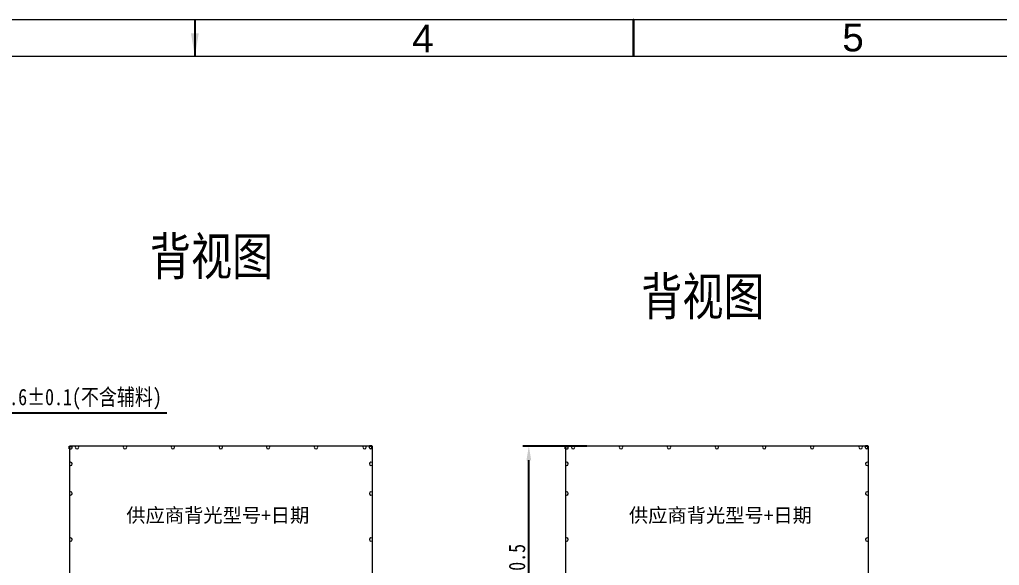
# Model space of a CAD drawing. Header units: inches. Extents: x 4091 to 6273, y -6229 to -5636.
# Drawn here: x 5219 to 5427.1, y -5811.4 to -5695.4 of the extents above; entities that cross this region are included whole.
import ezdxf

# ---------------------------------------------------------------- set-up
doc = ezdxf.new("R2010")
doc.units = ezdxf.units.IN
doc.header["$LTSCALE"] = 0.5
doc.header["$MEASUREMENT"] = 0
doc.header["$PDMODE"] = 35
doc.linetypes.add('CENTER', pattern=[0.6, 0.375, -0.075, 0.075, -0.075])
doc.layers.get('0').update_dxf_attribs({"lineweight": 0})
doc.layers.get('Defpoints').update_dxf_attribs({"lineweight": 0})
for name, color, linetype, lineweight in [('DIM', 4, 'Continuous', 0), ('图框', 7, 'Continuous', 25), ('标注', 3, 'Continuous', 13)]:
    doc.layers.add(name, color=color, linetype=linetype, lineweight=lineweight)
doc.layers.add('文字________YX', color=255, linetype='CENTER')
doc.styles.add('TITLE', font='arial.ttf')
doc.styles.add('宋体', font='', dxfattribs={"width": 0.8, "height": 3.5})
doc.styles.get('宋体').set_extended_font_data('SimSun')
doc.dimstyles.new('LCM-DC', dxfattribs={"dimtxt": 4, "dimasz": 3, "dimexe": 1.25, "dimexo": 2, "dimtad": 1, "dimdsep": 46, "dimtxsty": '宋体', "dimcen": 2.5, "dimclrd": 256, "dimclre": 256, "dimclrt": 256, "dimadec": 0, "dimazin": 0, "dimtfac": 1, "dimtmove": 0, "dimatfit": 3, "dimfxl": 1, "dimarcsym": 0})

# ---------------------------------------------------------------- blocks, each defined once
blk = doc.blocks.new('*D63')
at = {"layer": 'Defpoints', "color": 0}
for p in [(5200.23, -5779.01), (5198.64, -5786.36), (5200.23, -5786.26)]:
    blk.add_point(p, dxfattribs=at)
at = {"layer": '标注', "lineweight": -2}
for p, q in [((5198.64, -5784.36), (5198.64, -5777.76)), ((5200.23, -5784.26), (5200.23, -5777.76)), ((5195.64, -5779.01), (5192.64, -5779.01)), ((5198.64, -5779.01), (5200.23, -5779.01)), ((5203.23, -5779.01), (5250.28, -5779.01))]:
    blk.add_line(p, q, dxfattribs=at)
at = {"layer": '标注'}
for points in [[(5195.64, -5778.51), (5195.64, -5779.51), (5198.64, -5779.01)], [(5203.23, -5778.51), (5203.23, -5779.51), (5200.23, -5779.01)]]:
    blk.add_solid(points, dxfattribs=at)
at = {"layer": '标注', "insert": (5228.26, -5776.1), "char_height": 3.5, "attachment_point": 5, "style": '宋体'}
blk.add_mtext('{\\C1;*[7]}1.6±0.1(不含辅料)', dxfattribs=at)
blk = doc.blocks.new('*D34')
at = {"layer": 'Defpoints', "color": 0}
for p in [(5327.18, -5786.06), (5341.47, -5786.06), (5369.8, -5849.39)]:
    blk.add_point(p, dxfattribs=at)
at = {"layer": '标注', "lineweight": -2}
for p, q in [((5339.47, -5786.06), (5325.93, -5786.06)), ((5327.18, -5846.39), (5327.18, -5789.06)), ((5367.8, -5849.39), (5325.93, -5849.39))]:
    blk.add_line(p, q, dxfattribs=at)
at = {"layer": '标注'}
for points in [[(5326.68, -5789.06), (5327.68, -5789.06), (5327.18, -5786.06)], [(5326.68, -5846.39), (5327.68, -5846.39), (5327.18, -5849.39)]]:
    blk.add_solid(points, dxfattribs=at)
at = {"layer": '标注', "insert": (5324.68, -5817.33), "char_height": 3.5, "attachment_point": 5, "rotation": 90, "style": '宋体'}
blk.add_mtext('{\\C1;*63.33%%P0.5}', dxfattribs=at)

msp = doc.modelspace()

# ---------------------------------------------------------------- linework, layer by layer
at = {"color": 5}
for p, q in [((5229.6005, -5786.0644), (5229.6005, -5916.6464)), ((5229.6005, -5786.6644), (5230.0005, -5786.6644)), ((5230.2005, -5786.0644), (5229.8005, -5786.0644)), ((5230.2005, -5786.4644), (5230.2005, -5786.0644)), ((5293.3165, -5786.0644), (5230.2005, -5786.0644)), ((5293.3165, -5786.4644), (5293.3165, -5786.0644)), ((5293.3165, -5786.0644), (5293.7165, -5786.0644)), ((5293.9165, -5786.6644), (5293.5165, -5786.6644)), ((5293.9165, -5786.0644), (5293.9165, -5916.6464)), ((5334.9618, -5786.0644), (5334.9618, -5916.6464)), ((5334.9618, -5786.6644), (5335.3618, -5786.6644)), ((5335.5618, -5786.0644), (5335.1618, -5786.0644)), ((5335.5618, -5786.4644), (5335.5618, -5786.0644)), ((5398.6778, -5786.0644), (5335.5618, -5786.0644)), ((5398.6778, -5786.4644), (5398.6778, -5786.0644)), ((5398.6778, -5786.0644), (5399.0778, -5786.0644)), ((5399.2778, -5786.6644), (5398.8778, -5786.6644)), ((5399.2778, -5786.0644), (5399.2778, -5916.6464))]:
    msp.add_line(p, q, dxfattribs=at)
at = {"lineweight": -3}
for p, q in [((5229.6005, -5786.6644), (5229.6005, -5786.0644)), ((5229.6005, -5786.0644), (5230.2005, -5786.0644)), ((5293.9165, -5786.0644), (5293.3165, -5786.0644)), ((5293.9165, -5786.6644), (5293.9165, -5786.0644)), ((5334.9618, -5786.6644), (5334.9618, -5786.0644)), ((5334.9618, -5786.0644), (5335.5618, -5786.0644)), ((5399.2778, -5786.0644), (5398.6778, -5786.0644)), ((5399.2778, -5786.6644), (5399.2778, -5786.0644))]:
    msp.add_line(p, q, dxfattribs=at)
for p, q in [((5229.6005, -5786.6644), (5229.6005, -5786.2644)), ((5293.9165, -5786.6644), (5293.9165, -5786.2644)), ((5334.9618, -5786.6644), (5334.9618, -5786.2644)), ((5399.2778, -5786.6644), (5399.2778, -5786.2644))]:
    msp.add_line(p, q)
at = {"color": 5}
for centre, start, end in [((5230.0005, -5786.4644), 270, 0), ((5293.5165, -5786.4644), 180, 270), ((5335.3618, -5786.4644), 270, 0), ((5398.8778, -5786.4644), 180, 270)]:
    msp.add_arc(centre, 0.2, start, end, dxfattribs=at)
for centre, start, end in [((5231.2285, -5786.2894), 143.130102, 36.869898), ((5241.4035, -5786.2894), 143.130102, 36.869898), ((5251.5785, -5786.2894), 143.130102, 36.869898), ((5261.7585, -5786.2894), 143.130102, 36.869898), ((5271.8077, -5786.2894), 143.130102, 36.869898), ((5281.9827, -5786.2894), 143.130102, 36.869898), ((5292.2885, -5786.2894), 143.130102, 36.869898), ((5292.2885, -5786.2894), 143.130102, 36.869898), ((5336.5898, -5786.2894), 143.130102, 36.869898), ((5346.7648, -5786.2894), 143.130102, 36.869898), ((5356.9398, -5786.2894), 143.130102, 36.869898), ((5367.1198, -5786.2894), 143.130102, 36.869898), ((5377.1691, -5786.2894), 143.130102, 36.869898), ((5387.3441, -5786.2894), 143.130102, 36.869898), ((5397.6498, -5786.2894), 143.130102, 36.869898), ((5397.6498, -5786.2894), 143.130102, 36.869898), ((5229.8255, -5789.8415), 233.130102, 126.869898), ((5293.6915, -5789.8415), 53.130102, 306.869898), ((5335.1868, -5789.8415), 233.130102, 126.869898), ((5399.0528, -5789.8415), 53.130102, 306.869898), ((5229.8255, -5796.1304), 233.130102, 126.869898), ((5293.6915, -5796.1304), 53.130102, 306.869898), ((5335.1868, -5796.1304), 233.130102, 126.869898), ((5399.0528, -5796.1304), 53.130102, 306.869898), ((5229.8255, -5805.9304), 233.130102, 126.869898), ((5293.6915, -5805.9304), 53.130102, 306.869898), ((5335.1868, -5805.9304), 233.130102, 126.869898), ((5399.0528, -5805.9304), 53.130102, 306.869898)]:
    msp.add_arc(centre, 0.375, start, end)
at = {"layer": '图框', "lineweight": 9}
for points in [[(5535.7106, -5695.4322), (5535.7106, -6081.7796), (4976.7817, -6081.7796), (4976.7817, -5695.4322)], [(5527.866, -6073.9349), (5527.866, -5703.2768), (4984.6263, -5703.2768), (4984.6263, -6073.9349)]]:
    msp.add_lwpolyline(points, close=True, dxfattribs=at)
at = {"layer": '图框'}
msp.add_lwpolyline([(5256.2461, -5695.4322), (5256.2461, -5703.2768)], dxfattribs=at)
msp.add_lwpolyline([(5349.4009, -5703.2768), (5349.4009, -5695.4322)], close=True, dxfattribs=at)
msp.add_solid([(5257.0633, -5698.374), (5255.429, -5698.374), (5256.2461, -5703.2768)], dxfattribs=at)

# ---------------------------------------------------------------- texts
at = {"layer": 'DIM', "lineweight": 5, "char_height": 8, "width": 62.812184, "attachment_point": 1, "style": '宋体'}
for insert in [(5246.6875, -5741.729), (5351.0481, -5750.2486)]:
    msp.add_mtext('背视图', dxfattribs=dict(at, insert=insert))
at = {"layer": '图框', "style": 'TITLE'}
for s, p in [('4', (5302.4009, -5702.399)), ('4', (5302.4009, -5702.399)), ('5', (5393.75, -5702.1856)), ('5', (5393.75, -5702.1856))]:
    msp.add_text(s, height=5.8835, dxfattribs=at).set_placement(p)
at = {"layer": '文字________YX', "linetype": 'ByBlock', "lineweight": 5, "style": '宋体'}
for p in [(5241.6793, -5802.268), (5348.429, -5802.268)]:
    msp.add_text('供应商背光型号+日期', height=3, dxfattribs=at).set_placement(p)

# ---------------------------------------------------------------- dimensions: what is measured, and where the dimension line sits
at = {"layer": '标注'}
dim = msp.add_linear_dim(base=(5200.2342353093, -5779.0144692645), p1=(5198.6392353093, -5786.3553037034), p2=(5200.2342353093, -5786.2625037034), text='{\\C1;*[7]}<>(不含辅料)', dimstyle='LCM-DC', override={"dimtxt": 4, "dimgap": 0.625, "dimtol": 1, "dimlim": 0, "dimtp": 0.1, "dimtm": 0.1, "dimtfillclr": 256}, dxfattribs=at)
dim.commit()
dim.dimension.update_dxf_attribs({"geometry": '*D63', "text_midpoint": (5228.255901976, -5776.09502482)})
dim = msp.add_linear_dim(base=(5327.1816, -5786.0644), p1=(5369.7955, -5849.3916), p2=(5341.4749, -5786.0644), angle=90, text='{\\C1;*<>%%P0.5}', dimstyle='LCM-DC', override={"dimtfillclr": 256}, dxfattribs=at)
dim.commit()
dim.dimension.update_dxf_attribs({"geometry": '*D34', "text_midpoint": (5327.1816, -5817.328), "dimtype": 160})

doc.saveas('drawing.dxf')
